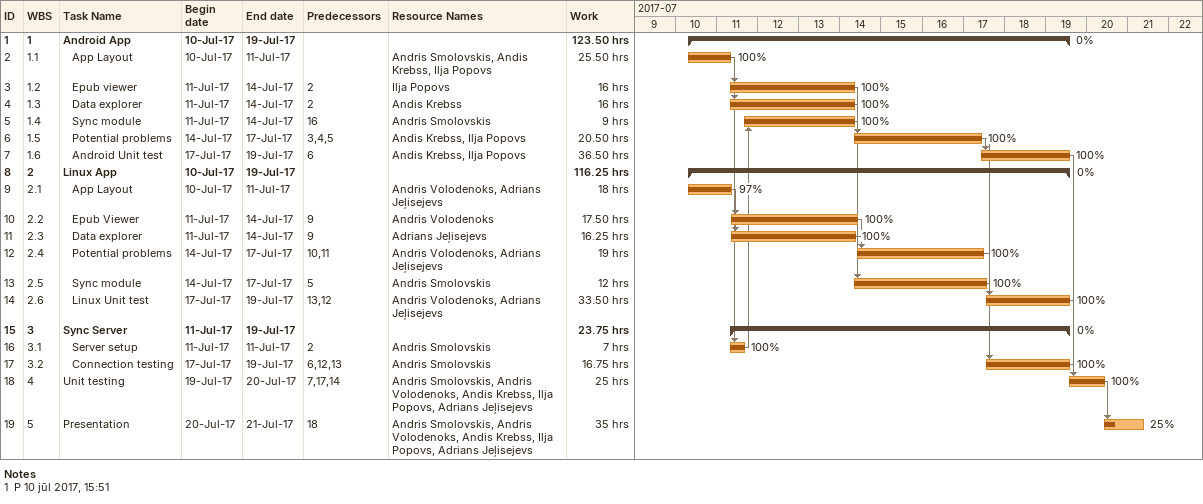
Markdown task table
| ID | WBS | Task | Start | Finish | Predecessors | Resources | % complete | Work (h) |
|---|---|---|---|---|---|---|---|---|
| 1 | 1 | **Android App** | 2017-07-10 | 2017-07-19 |  |  | 0 | 123.50 |
| 2 | 1.1 | App Layout | 2017-07-10 | 2017-07-11 |  | Andris Smolovskis, Andis Krebss, Ilja Popovs | 100 | 25.50 |
| 3 | 1.2 | Epub viewer | 2017-07-11 | 2017-07-14 | 2 | Ilja Popovs | 100 | 16 |
| 4 | 1.3 | Data explorer | 2017-07-11 | 2017-07-14 | 2 | Andis Krebss | 100 | 16 |
| 5 | 1.4 | Sync module | 2017-07-11 | 2017-07-14 | 16 | Andris Smolovskis | 100 | 9 |
| 6 | 1.5 | Potential problems | 2017-07-14 | 2017-07-17 | 3, 4, 5 | Andis Krebss, Ilja Popovs | 100 | 20.50 |
| 7 | 1.6 | Android Unit test | 2017-07-17 | 2017-07-19 | 6 | Andis Krebss, Ilja Popovs | 100 | 36.50 |
| 8 | 2 | **Linux App** | 2017-07-10 | 2017-07-19 |  |  | 0 | 116.25 |
| 9 | 2.1 | App Layout | 2017-07-10 | 2017-07-11 |  | Andris Volodenoks, Adrians Jeļisejevs | 97 | 18 |
| 10 | 2.2 | Epub Viewer | 2017-07-11 | 2017-07-14 | 9 | Andris Volodenoks | 100 | 17.50 |
| 11 | 2.3 | Data explorer | 2017-07-11 | 2017-07-14 | 9 | Adrians Jeļisejevs | 100 | 16.25 |
| 12 | 2.4 | Potential problems | 2017-07-14 | 2017-07-17 | 10, 11 | Andris Volodenoks, Adrians Jeļisejevs | 100 | 19 |
| 13 | 2.5 | Sync module | 2017-07-14 | 2017-07-17 | 5 | Andris Smolovskis | 100 | 12 |
| 14 | 2.6 | Linux Unit test | 2017-07-17 | 2017-07-19 | 13, 12 | Andris Volodenoks, Adrians Jeļisejevs | 100 | 33.50 |
| 15 | 3 | **Sync Server** | 2017-07-11 | 2017-07-19 |  |  | 0 | 23.75 |
| 16 | 3.1 | Server setup | 2017-07-11 | 2017-07-11 | 2 | Andris Smolovskis | 100 | 7 |
| 17 | 3.2 | Connection testing | 2017-07-17 | 2017-07-19 | 6, 12, 13 | Andris Smolovskis | 100 | 16.75 |
| 18 | 4 | Unit testing | 2017-07-19 | 2017-07-20 | 7, 17, 14 | Andris Smolovskis, Andris Volodenoks, Andis Krebss, Ilja Popovs, Adrians Jeļisejevs | 100 | 25 |
| 19 | 5 | Presentation | 2017-07-20 | 2017-07-21 | 18 | Andris Smolovskis, Andris Volodenoks, Andis Krebss, Ilja Popovs, Adrians Jeļisejevs | 25 | 35 |

Notes
- 1: P 10 jūl 2017, 15:51
